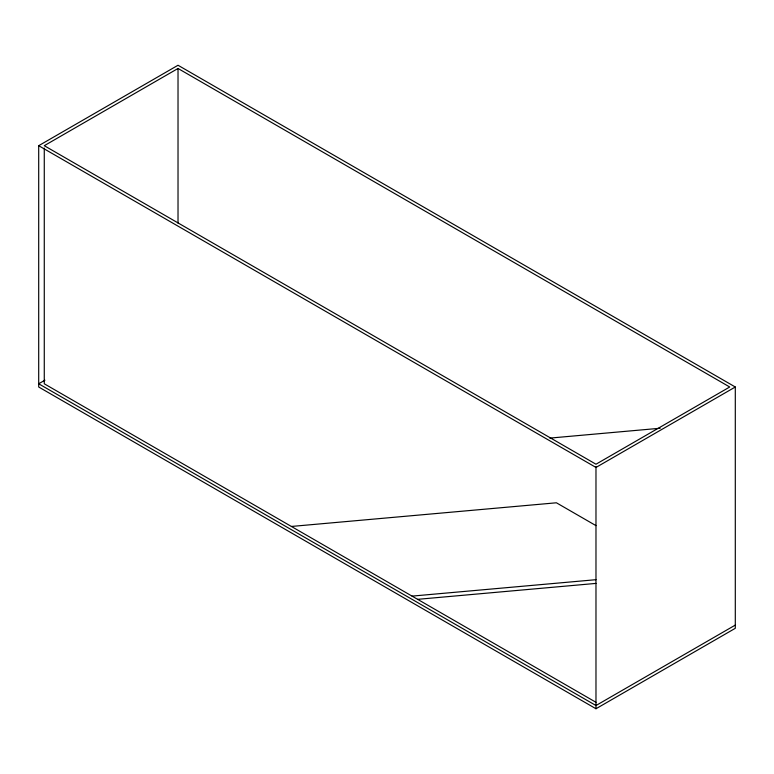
<?xml version="1.0" encoding="UTF-8"?>
<svg xmlns="http://www.w3.org/2000/svg" width="774" height="774" viewBox="0 0 774 774"><rect width="100%" height="100%" fill="white"/><g stroke="black" fill="none" stroke-linecap="round" stroke-linejoin="round"><path stroke-width="1.16" d="M38.7 145.696L178.02 65.258L735.3 387L735.3 628.304L595.98 708.742L38.7 387L38.7 145.696L595.98 467.438L735.3 387M178.02 68.47L44.273 145.696L595.98 464.216L729.727 387L178.02 68.47L178.02 223.173M44.94 380.179L38.7 383.788L595.98 705.53L735.3 625.092M549.859 438.103L660.174 428.245M291.401 526.455L556.409 502.79L595.98 525.633M412.049 596.115L595.98 579.687M417.621 599.337L595.98 583.403M595.98 702.308L44.273 383.788L44.273 148.105M595.98 466.635L595.98 708.742"/></g></svg>
